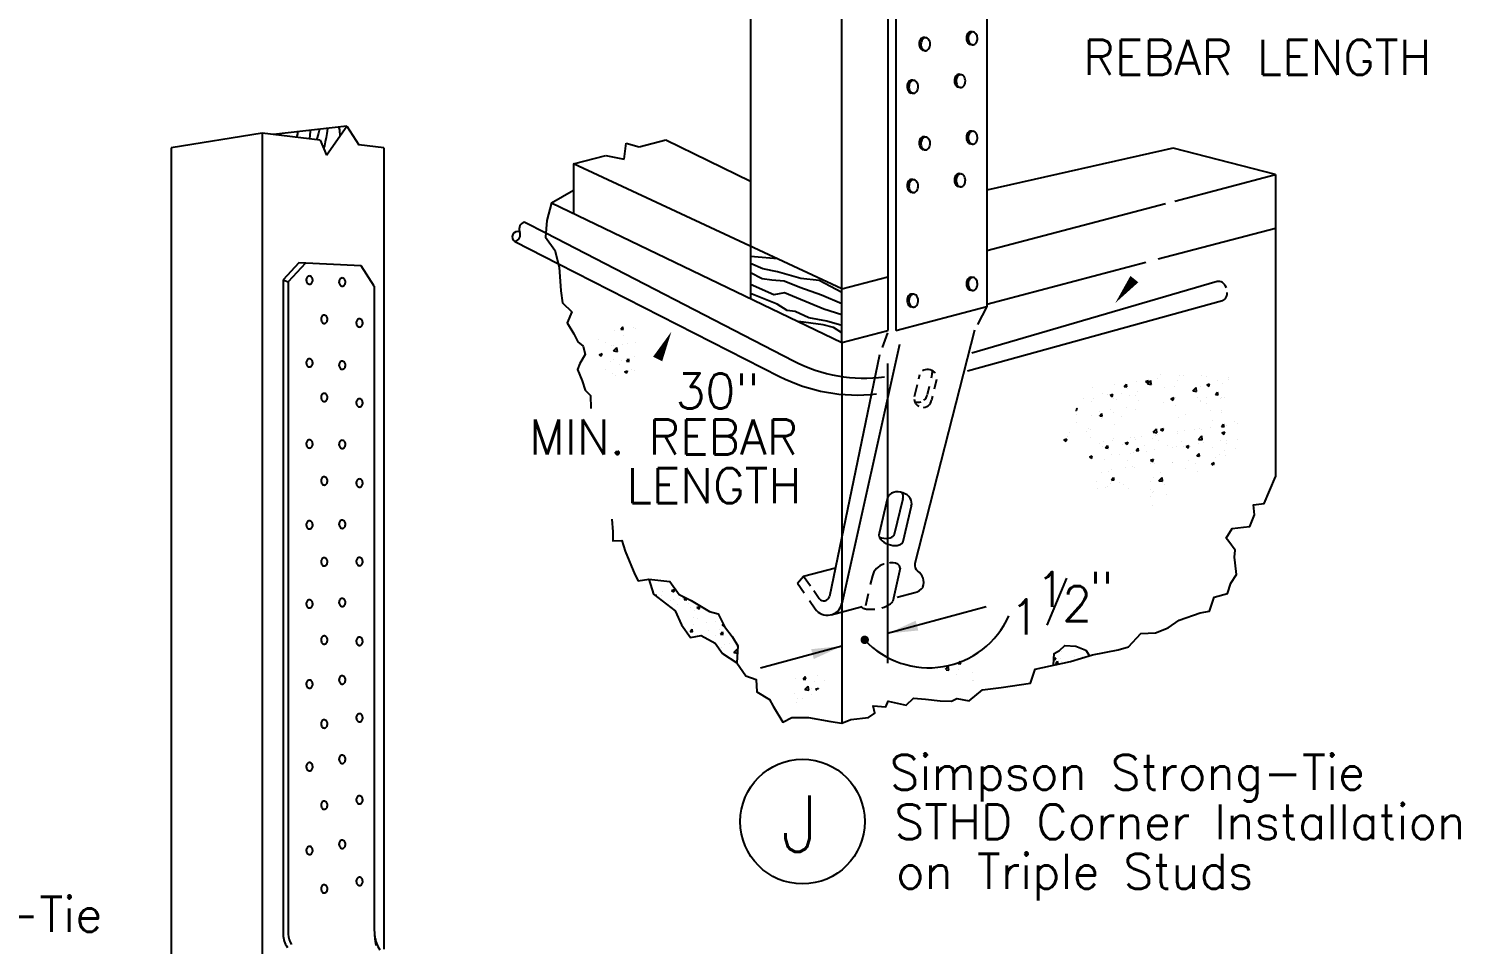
# Model space of a CAD drawing. Header units: inches. Extents: x 683 to 9753, y -6805 to 20230.
# Drawn here: x 7037.6 to 7242.7, y -5911.7 to -5780.5 of the extents above; entities that cross this region are included whole.
import ezdxf
from ezdxf.enums import TextEntityAlignment as Align

# ---------------------------------------------------------------- set-up
doc = ezdxf.new("R2010")
doc.units = ezdxf.units.IN
doc.header["$LTSCALE"] = 48
doc.header["$MEASUREMENT"] = 0
doc.linetypes.add('HIDDEN', pattern=[0.375, 0.25, -0.125])
for name, color, linetype in [('Dim', 1, 'Continuous'), ('DPIS-BL', 9, 'Continuous'), ('DPIS-TEXT', 7, 'Continuous')]:
    doc.layers.add(name, color=color, linetype=linetype)
doc.styles.add('SIMPLEX', font='simplex.shx', dxfattribs={"oblique": 15, "height": 4})
doc.styles.get("Standard").update_dxf_attribs({"font": 'simplex.shx', "oblique": 15})

# ---------------------------------------------------------------- blocks, each defined once
blk = doc.blocks.new('A$C1BDB07E1')
at = {"color": 6}
blk.add_circle((156.99, -286.81), 8.93, dxfattribs=at)
at = {"layer": 'Dim', "color": 6}
for p, q in [((169.2, -96.19), (169.2, -216.43)), ((149.54, -101.6), (149.54, -211.86)), ((162.65, -218.16), (162.65, -103.88)), ((79.53, -188.16), (66.5, -190.29)), ((79.53, -188.16), (79.53, -349.92)), ((87.83, -189.16), (79.53, -188.16)), ((91.69, -187.16), (81.15, -188.35)), ((88.75, -191.34), (91.69, -187.16)), ((91.69, -187.16), (93.38, -189.83)), ((66.5, -190.29), (66.5, -342.21)), ((87.83, -189.16), (88.75, -191.34)), ((96.99, -190.26), (93.38, -189.83)), ((96.99, -190.26), (96.99, -305.07)), ((131.44, -191.89), (131.71, -189.63)), ((131.71, -189.63), (133.59, -190.13)), ((133.59, -190.13), (137.39, -189.15)), ((137.39, -189.15), (149.54, -195.04)), ((210.11, -190.31), (183.43, -196.33)), ((210.11, -190.31), (209.47, -190.46)), ((224.78, -194.1), (210.11, -190.31)), ((124.17, -192.57), (128.79, -191.37)), ((162.65, -210.48), (124.17, -192.57)), ((124.17, -192.57), (124.17, -199.68)), ((128.79, -191.37), (131.44, -191.89)), ((210.37, -197.9), (224.78, -194.1)), ((224.78, -194.1), (224.78, -237.43)), ((121.01, -198.16), (124.17, -196.36)), ((121.01, -198.16), (162.65, -218.16)), ((183.43, -205), (209, -198.26)), ((207.98, -206.2), (224.78, -201.78)), ((183.43, -212.68), (206.22, -206.67)), ((162.65, -210.48), (169.2, -208.76)), ((162.65, -218.16), (169.2, -216.43))]:
    blk.add_line(p, q, dxfattribs=at)
at = {"layer": 'Dim', "color": 1}
for p, q in [((183.43, -107.42), (183.43, -213)), ((170.35, -108.92), (170.35, -216.45)), ((174.58, -176.36), (174.3, -176.31)), ((181.35, -175.53), (181.07, -175.48)), ((172.86, -182.47), (172.58, -182.43)), ((172.89, -180.63), (172.76, -180.6)), ((179.63, -181.64), (179.35, -181.6)), ((181.38, -187.91), (181.26, -187.88)), ((174.58, -190.58), (174.3, -190.54)), ((174.61, -188.74), (174.48, -188.71)), ((181.35, -189.75), (181.07, -189.71)), ((172.89, -194.85), (172.76, -194.82)), ((179.66, -194.02), (179.53, -193.99)), ((172.86, -196.7), (172.58, -196.65)), ((179.63, -195.87), (179.35, -195.82)), ((117.17, -200.92), (120.19, -202.48)), ((120.19, -202.48), (155.71, -220.82)), ((115.74, -203.72), (122.01, -206.91)), ((84.79, -206.75), (82.54, -209.19)), ((85.74, -206.79), (83.27, -209.48)), ((93.72, -207.19), (84.79, -206.75)), ((122.01, -206.91), (153.69, -223.02)), ((95.6, -210.09), (93.72, -207.19)), ((181.38, -208.86), (181.26, -208.84)), ((82.54, -209.19), (82.54, -296.47)), ((82.54, -209.19), (83.27, -209.48)), ((82.54, -209.48), (82.54, -302.95)), ((83.27, -209.48), (83.27, -302.95)), ((95.6, -210.09), (95.6, -302.04)), ((172.89, -211.27), (172.76, -211.24)), ((181.35, -210.71), (181.07, -210.67)), ((216.41, -209.44), (181.27, -219.71)), ((170.35, -216.45), (183.43, -213)), ((217.17, -212.19), (180.65, -222.26)), ((183.43, -213), (182.07, -215.61)), ((169.17, -216.77), (168.42, -218.91)), ((181.65, -216.42), (173.11, -249.85)), ((170.9, -218.48), (162.63, -255.59)), ((162.65, -218.16), (162.65, -272.71)), ((168.05, -219.96), (160.84, -254.56)), ((169.17, -221.16), (169.17, -264.11)), ((173.76, -222.8), (173.61, -223.43)), ((175.6, -222.52), (175.42, -223.27)), ((176.2, -223.46), (175.88, -224.84)), ((173.42, -224.24), (173.01, -225.94)), ((175.13, -224.48), (174.85, -225.65)), ((175.64, -225.84), (175.5, -226.4)), ((169.17, -240.45), (167.97, -245.56)), ((171.35, -240.58), (170.14, -245.69)), ((172.59, -241.6), (171.38, -246.71)), ((156.27, -252.67), (157.15, -251.64)), ((157.15, -251.64), (161.7, -250.46)), ((157.15, -251.64), (158.13, -253.05)), ((167, -251.58), (166.71, -252.85)), ((171.01, -250.52), (169.93, -255.25)), ((156.27, -252.67), (157.23, -254.06)), ((158.6, -253.72), (159.38, -254.86)), ((166.41, -254.19), (166.02, -255.88)), ((170.54, -254.68), (173.1, -254)), ((157.98, -255.14), (158.81, -256.33)), ((161.1, -257.18), (165.54, -256))]:
    blk.add_line(p, q, dxfattribs=at)
at = {"layer": 'Dim', "color": 2}
for p, q in [((181.38, -173.68), (181.26, -173.65)), ((174.61, -174.51), (174.48, -174.48)), ((179.66, -179.8), (179.53, -179.77)), ((172.86, -213.11), (172.58, -213.07)), ((130.01, -216.51), (130.01, -216.51)), ((130.93, -216.28), (131.22, -215.94)), ((130.93, -216.28), (131.29, -216.32)), ((131.17, -215.85), (131.17, -215.85)), ((131.2, -216.24), (131.2, -216.24)), ((131.29, -216.32), (131.22, -215.94)), ((131.34, -217.13), (131.34, -217.13)), ((132.73, -216.04), (132.73, -216.04)), ((133.08, -216.12), (133.08, -216.12)), ((127.79, -217.73), (127.79, -217.73)), ((128.68, -218.13), (128.68, -218.13)), ((129.6, -218.64), (129.6, -218.64)), ((129.92, -219.37), (130.39, -218.87)), ((129.92, -219.37), (130.46, -219.45)), ((129.93, -218.53), (129.93, -218.53)), ((130.46, -219.45), (130.39, -218.87)), ((131.13, -218.44), (131.13, -218.44)), ((131.93, -218.27), (131.93, -218.27)), ((133.01, -218.14), (133.01, -218.14)), ((127.85, -219.93), (128.28, -219.76)), ((127.85, -219.93), (128.15, -220.13)), ((128.15, -220.13), (128.28, -219.77)), ((129.52, -220.84), (129.52, -220.84)), ((129.86, -220.56), (129.86, -220.56)), ((130.74, -221.38), (130.74, -221.38)), ((131.09, -220.76), (131.09, -220.76)), ((131.77, -220.86), (132.07, -220.51)), ((131.77, -220.86), (132.14, -220.89)), ((131.83, -220.53), (131.83, -220.53)), ((132.14, -220.89), (132.07, -220.51)), ((132.93, -220.17), (132.93, -220.17)), ((128.78, -222.06), (128.78, -222.06)), ((129.78, -222.59), (129.78, -222.59)), ((130.23, -222.94), (130.23, -222.94)), ((131.48, -222.38), (131.91, -222.22)), ((131.48, -222.38), (131.78, -222.58)), ((131.78, -222.58), (131.91, -222.22)), ((132.02, -222.19), (132.02, -222.19)), ((132.54, -222.09), (132.54, -222.09)), ((132.86, -222.2), (132.86, -222.2)), ((207.88, -223.34), (207.88, -223.34)), ((208.36, -222.73), (208.36, -222.73)), ((211.04, -222.88), (211.04, -222.88)), ((211.61, -222.87), (211.61, -222.87)), ((214.24, -222.97), (214.24, -222.97)), ((214.86, -223), (214.86, -223)), ((218.02, -223.41), (218.02, -223.41)), ((218.11, -223.14), (218.11, -223.14)), ((198.52, -224.61), (198.52, -224.61)), ((200.05, -225.41), (200.05, -225.41)), ((200.68, -225.57), (200.68, -225.57)), ((201.07, -225.74), (201.49, -225.57)), ((201.37, -225.94), (201.49, -225.57)), ((201.68, -224.15), (201.68, -224.15)), ((202.67, -225.43), (202.67, -225.43)), ((203.11, -224.49), (203.41, -224.14)), ((203.11, -224.49), (203.48, -224.52)), ((203.48, -224.52), (203.41, -224.14)), ((203.6, -224.8), (203.6, -224.8)), ((204.8, -223.73), (204.8, -223.73)), ((204.98, -225.13), (204.98, -225.13)), ((206.18, -223.77), (206.61, -223.61)), ((206.18, -223.77), (206.48, -223.98)), ((206.44, -224.11), (206.91, -223.61)), ((206.44, -224.11), (206.98, -224.19)), ((206.48, -223.98), (206.61, -223.61)), ((206.98, -224.19), (206.91, -223.61)), ((207.15, -224.19), (207.15, -224.19)), ((208.82, -224.62), (208.82, -224.62)), ((210.35, -224.42), (210.35, -224.42)), ((210.7, -223.58), (210.7, -223.58)), ((212.93, -225.12), (213.41, -224.62)), ((212.93, -225.12), (213.47, -225.2)), ((213.47, -225.2), (213.41, -224.62)), ((214.09, -224.48), (214.09, -224.48)), ((214.93, -224.26), (215.35, -224.1)), ((214.93, -224.26), (215.23, -224.46)), ((215.23, -224.46), (215.35, -224.1)), ((216.21, -225.64), (216.5, -225.29)), ((216.49, -223.61), (216.49, -223.61)), ((216.57, -225.67), (216.5, -225.29)), ((217.16, -224.09), (217.16, -224.09)), ((196.26, -227.9), (196.38, -227.54)), ((196.36, -227.54), (196.38, -227.54)), ((197.31, -226.14), (197.31, -226.14)), ((198.45, -226.64), (198.45, -226.64)), ((198.71, -226.25), (198.71, -226.25)), ((201.07, -225.74), (201.37, -225.94)), ((201.15, -225.63), (201.15, -225.63)), ((201.61, -226.18), (201.61, -226.18)), ((201.96, -226.38), (201.96, -226.38)), ((203.38, -227.53), (203.38, -227.53)), ((203.93, -225.7), (203.93, -225.7)), ((204.73, -225.75), (204.73, -225.75)), ((205.21, -226.52), (205.21, -226.52)), ((208.74, -226.82), (208.74, -226.82)), ((209.81, -226.22), (210.24, -226.06)), ((209.81, -226.22), (210.12, -226.43)), ((210.12, -226.43), (210.24, -226.06)), ((210.42, -225.98), (210.42, -225.98)), ((210.44, -227.21), (210.44, -227.21)), ((213.67, -226.11), (213.67, -226.11)), ((213.99, -226.6), (213.99, -226.6)), ((214.02, -226.5), (214.02, -226.5)), ((214.89, -226.01), (214.89, -226.01)), ((214.95, -226.93), (214.95, -226.93)), ((216.21, -225.64), (216.57, -225.67)), ((216.42, -225.81), (216.42, -225.81)), ((216.92, -226.25), (216.92, -226.25)), ((217.09, -226.11), (217.09, -226.11)), ((217.54, -225.99), (217.54, -225.99)), ((196.19, -227.86), (196.26, -227.9)), ((196.22, -228.52), (196.22, -228.52)), ((196.25, -229.65), (196.25, -229.65)), ((198.37, -228.66), (198.37, -228.66)), ((199.47, -228.66), (199.47, -228.66)), ((199.55, -228.03), (199.55, -228.03)), ((199.59, -228.69), (199.89, -228.34)), ((199.59, -228.69), (199.96, -228.72)), ((199.8, -229.04), (199.8, -229.04)), ((199.96, -228.72), (199.89, -228.34)), ((201.07, -227.83), (201.07, -227.83)), ((201.53, -228.21), (201.53, -228.21)), ((202.71, -228.8), (202.71, -228.8)), ((204.66, -227.78), (204.66, -227.78)), ((210.82, -228.96), (210.82, -228.96)), ((211.9, -228.55), (211.9, -228.55)), ((215.45, -227.94), (215.45, -227.94)), ((215.71, -229.35), (215.71, -229.35)), ((217.02, -228.14), (217.02, -228.14)), ((217.12, -227.91), (217.12, -227.91)), ((218.96, -229.48), (218.96, -229.48)), ((195.03, -231.63), (195.03, -231.63)), ((195.22, -231.08), (195.22, -231.08)), ((197.71, -230.98), (197.71, -230.98)), ((197.95, -230.43), (197.95, -230.43)), ((198.3, -230.69), (198.3, -230.69)), ((201.78, -229.93), (201.78, -229.93)), ((205.54, -231.62), (205.54, -231.62)), ((207.25, -231.04), (207.72, -230.55)), ((207.25, -231.04), (207.79, -231.13)), ((207.58, -231.44), (207.58, -231.44)), ((207.79, -231.13), (207.72, -230.55)), ((207.85, -231.32), (207.85, -231.32)), ((208.33, -230.64), (208.76, -230.47)), ((208.33, -230.64), (208.64, -230.84)), ((208.64, -230.84), (208.76, -230.47)), ((210.68, -231.28), (210.68, -231.28)), ((210.74, -230.98), (210.74, -230.98)), ((211.69, -230.81), (211.69, -230.81)), ((213.21, -230.61), (213.21, -230.61)), ((213.74, -232.05), (214.21, -231.56)), ((213.87, -230.56), (213.87, -230.56)), ((214.28, -232.14), (214.21, -231.56)), ((214.23, -230.68), (214.23, -230.68)), ((215.52, -230.31), (215.52, -230.31)), ((216.94, -230.17), (216.94, -230.17)), ((217.05, -230.21), (217.35, -229.86)), ((217.05, -230.21), (217.42, -230.24)), ((217.08, -231.12), (217.51, -230.96)), ((217.08, -231.12), (217.38, -231.33)), ((217.42, -230.25), (217.35, -229.86)), ((217.38, -231.33), (217.51, -230.96)), ((217.78, -230.07), (217.78, -230.07)), ((219.36, -229.8), (219.36, -229.8)), ((194.47, -232.11), (194.9, -231.95)), ((194.47, -232.11), (194.78, -232.32)), ((194.78, -232.32), (194.9, -231.95)), ((198.28, -231.77), (198.28, -231.77)), ((199.56, -232.59), (199.56, -232.59)), ((200.03, -233.11), (200.03, -233.11)), ((200.18, -232.33), (200.18, -232.33)), ((200.44, -233.26), (200.73, -232.91)), ((200.44, -233.26), (200.8, -233.3)), ((200.8, -233.3), (200.73, -232.91)), ((201.38, -232.26), (201.38, -232.26)), ((201.53, -231.91), (201.53, -231.91)), ((202.81, -232.72), (202.81, -232.72)), ((203.22, -232.6), (203.65, -232.44)), ((203.22, -232.6), (203.52, -232.8)), ((203.52, -232.8), (203.65, -232.44)), ((203.58, -232.5), (203.58, -232.5)), ((204.02, -231.82), (204.02, -231.82)), ((204.51, -231.83), (204.51, -231.83)), ((204.78, -232.04), (204.78, -232.04)), ((204.8, -233.65), (205.1, -233.3)), ((204.8, -233.65), (205.17, -233.68)), ((205.17, -233.68), (205.1, -233.3)), ((206.06, -232.86), (206.06, -232.86)), ((206.25, -233.72), (206.25, -233.72)), ((207.13, -231.89), (207.13, -231.89)), ((207.51, -233.47), (207.51, -233.47)), ((208.03, -232.18), (208.03, -232.18)), ((209.31, -233), (209.31, -233)), ((210.09, -233.21), (210.09, -233.21)), ((210.67, -233.01), (210.67, -233.01)), ((211.28, -232.32), (211.28, -232.32)), ((211.61, -233.01), (211.61, -233.01)), ((211.97, -233.09), (212.39, -232.92)), ((211.97, -233.09), (212.27, -233.29)), ((212.27, -233.29), (212.39, -232.92)), ((212.56, -233.14), (212.56, -233.14)), ((213.74, -232.05), (214.28, -232.13)), ((213.79, -232.58), (213.79, -232.58)), ((214.52, -232.46), (214.52, -232.46)), ((215.81, -233.27), (215.81, -233.27)), ((216.87, -232.19), (216.87, -232.19)), ((217.52, -233.7), (217.52, -233.7)), ((217.76, -232.2), (217.76, -232.2)), ((217.77, -232.59), (217.77, -232.59)), ((219.06, -233.41), (219.06, -233.41)), ((219.29, -232), (219.29, -232)), ((198.11, -234.56), (198.53, -234.4)), ((198.11, -234.56), (198.41, -234.77)), ((198.41, -234.77), (198.53, -234.4)), ((198.57, -234.73), (198.57, -234.73)), ((200.32, -235), (200.32, -235)), ((201.31, -234.28), (201.31, -234.28)), ((202.42, -234.22), (202.42, -234.22)), ((203.57, -235.14), (203.57, -235.14)), ((203.94, -234.02), (203.94, -234.02)), ((204.43, -233.86), (204.43, -233.86)), ((206.82, -235.27), (206.82, -235.27)), ((206.85, -235.05), (207.28, -234.89)), ((206.85, -235.05), (207.16, -235.25)), ((206.88, -235.52), (206.88, -235.52)), ((207.16, -235.25), (207.28, -234.89)), ((207.43, -235.49), (207.43, -235.49)), ((210.01, -235.41), (210.01, -235.41)), ((210.07, -235.41), (210.07, -235.41)), ((212.32, -235.11), (212.32, -235.11)), ((213.31, -235.55), (213.31, -235.55)), ((213.53, -234.41), (213.83, -234.06)), ((213.53, -234.41), (213.9, -234.44)), ((213.72, -234.61), (213.72, -234.61)), ((213.9, -234.44), (213.83, -234.06)), ((213.98, -234.31), (213.98, -234.31)), ((215.43, -235.64), (215.43, -235.64)), ((215.6, -235.54), (216.02, -235.37)), ((215.6, -235.54), (215.87, -235.72)), ((215.92, -235.69), (216.02, -235.37)), ((216.16, -234.61), (216.16, -234.61)), ((216.79, -234.22), (216.79, -234.22)), ((217.68, -234.4), (217.68, -234.4)), ((199.78, -236.74), (199.78, -236.74)), ((200.82, -236.63), (200.82, -236.63)), ((201.24, -236.31), (201.24, -236.31)), ((201.28, -237.84), (201.58, -237.49)), ((201.28, -237.84), (201.65, -237.87)), ((201.65, -237.87), (201.58, -237.49)), ((203.33, -236.13), (203.33, -236.13)), ((204.36, -235.88), (204.36, -235.88)), ((204.65, -236.12), (204.65, -236.12)), ((207.36, -237.52), (207.36, -237.52)), ((208.05, -237.98), (208.53, -237.49)), ((208.34, -236.86), (208.34, -236.86)), ((208.41, -237.81), (208.41, -237.81)), ((208.59, -238.06), (208.53, -237.49)), ((211.88, -236.25), (211.88, -236.25)), ((213.65, -236.63), (213.65, -236.63)), ((199.13, -238.11), (199.13, -238.11)), ((199.22, -239.03), (199.22, -239.03)), ((200.42, -238.93), (200.42, -238.93)), ((200.74, -238.82), (200.74, -238.82)), ((201.16, -238.34), (201.16, -238.34)), ((201.24, -238.08), (201.24, -238.08)), ((202.38, -238.25), (202.38, -238.25)), ((203.04, -238.52), (203.04, -238.52)), ((203.67, -239.06), (203.67, -239.06)), ((206.89, -238.02), (206.89, -238.02)), ((206.91, -239.2), (206.91, -239.2)), ((207.11, -239.6), (207.11, -239.6)), ((207.29, -239.54), (207.29, -239.54)), ((208.05, -237.98), (208.59, -238.06)), ((208.88, -238.52), (208.88, -238.52)), ((209.12, -239.91), (209.12, -239.91)), ((206.81, -240.22), (206.81, -240.22)), ((207.21, -241.57), (207.21, -241.57)), ((135.42, -253.33), (135.42, -253.33)), ((135.85, -254.4), (135.96, -254.27)), ((136.01, -254.53), (135.96, -254.27)), ((136.87, -253.8), (136.87, -253.8)), ((138.23, -253.7), (138.65, -253.54)), ((138.23, -253.7), (138.53, -253.91)), ((138.53, -253.91), (138.65, -253.54)), ((136.72, -254.39), (136.72, -254.39)), ((138, -255.2), (138, -255.2)), ((138.48, -254.93), (138.48, -254.93)), ((139.11, -255.7), (139.11, -255.7)), ((139.43, -254.81), (139.43, -254.81)), ((139.84, -254.64), (139.89, -254.58)), ((139.84, -254.64), (140.09, -254.68)), ((140.03, -255), (140.24, -254.75)), ((140.03, -255), (140.39, -255.03)), ((140.39, -255.03), (140.35, -254.81)), ((140.63, -255.5), (140.63, -255.5)), ((140.88, -256.14), (140.88, -256.14)), ((141.25, -255.34), (141.25, -255.34)), ((141.86, -256.15), (142.29, -255.99)), ((141.86, -256.15), (142.16, -256.36)), ((142.16, -256.36), (142.29, -255.99)), ((183.34, -256.02), (169.17, -259.88)), ((141.34, -257.59), (141.34, -257.59)), ((141.48, -256.57), (141.48, -256.57)), ((142.01, -257.75), (142.01, -257.75)), ((143.21, -258.27), (143.21, -258.27)), ((144.56, -258.14), (144.56, -258.14)), ((145.25, -257.89), (145.25, -257.89)), ((140.87, -259.58), (141.17, -259.23)), ((140.87, -259.58), (141.24, -259.61)), ((141.24, -259.61), (141.17, -259.23)), ((141.4, -258.59), (141.4, -258.59)), ((143.58, -259.49), (143.58, -259.49)), ((144.49, -260.16), (144.49, -260.16)), ((145.1, -259.29), (145.1, -259.29)), ((145.24, -259.96), (145.53, -259.61)), ((145.24, -259.96), (145.6, -259.99)), ((145.49, -258.6), (145.66, -258.54)), ((145.49, -258.6), (145.8, -258.81)), ((145.6, -259.99), (145.53, -259.61)), ((145.8, -258.81), (145.8, -258.81)), ((144.07, -261), (144.07, -261)), ((145.35, -261.82), (145.35, -261.82)), ((145.81, -261.38), (145.81, -261.38)), ((146.51, -261.29), (146.51, -261.29)), ((147.14, -262.58), (147.61, -262.09)), ((147.32, -261.14), (147.32, -261.14)), ((147.54, -261.76), (147.54, -261.76)), ((147.66, -262.53), (147.61, -262.09)), ((162.65, -261.66), (150.96, -264.85)), ((194.09, -262.42), (194.09, -262.42)), ((147.14, -262.58), (147.66, -262.66)), ((147.46, -263.79), (147.46, -263.79)), ((177.48, -264.96), (177.89, -264.53)), ((177.96, -265.11), (177.89, -264.53)), ((179.31, -264.16), (179.6, -263.82)), ((179.31, -264.16), (179.67, -264.2)), ((179.67, -264.2), (179.6, -263.82)), ((193.03, -263.61), (193.16, -263.69)), ((193.04, -263.42), (193.28, -263.33)), ((193.11, -263.91), (193.11, -263.91)), ((193.16, -263.69), (193.28, -263.33)), ((193.25, -264.16), (193.55, -263.81)), ((193.25, -264.16), (193.62, -264.19)), ((193.62, -264.19), (193.55, -263.81)), ((194.04, -263.49), (194.04, -263.49)), ((194.08, -263.88), (194.08, -263.88)), ((196.05, -263.2), (196.05, -263.2)), ((196.95, -263.41), (196.95, -263.41)), ((197.11, -263.1), (197.11, -263.1)), ((155.99, -266.36), (155.99, -266.36)), ((157.1, -266.39), (157.39, -266.04)), ((157.1, -266.39), (157.46, -266.42)), ((157.46, -266.42), (157.39, -266.04)), ((159.11, -265.93), (159.11, -265.93)), ((160.18, -266.59), (160.18, -266.59)), ((177.6, -265.06), (177.96, -265.11)), ((179.08, -265.75), (179.08, -265.75)), ((179.4, -264.97), (179.4, -264.97)), ((181.31, -266.58), (181.31, -266.58)), ((181.39, -265.45), (181.39, -265.45)), ((181.53, -266.58), (181.53, -266.58)), ((155.91, -268.39), (155.91, -268.39)), ((157.34, -267.88), (157.81, -267.39)), ((157.34, -267.88), (157.88, -267.96)), ((157.88, -267.96), (157.81, -267.39)), ((158.21, -268.56), (158.21, -268.56)), ((158.28, -267.81), (158.28, -267.81)), ((158.66, -266.79), (158.66, -266.79)), ((158.86, -267.85), (159.29, -267.68)), ((158.86, -267.85), (159.04, -267.97)), ((159.04, -267.96), (159.04, -267.96)), ((159.24, -267.82), (159.29, -267.68)), ((156.19, -269.76), (156.19, -269.76)), ((156.24, -269.24), (156.24, -269.24)), ((157.06, -269.19), (157.06, -269.19))]:
    blk.add_line(p, q, dxfattribs=at)
at = {"layer": 'Dim', "color": 1, "flags": 128}
for points in [[(181.26, -173.65), (181.13, -173.64), (181.01, -173.66), (180.89, -173.71), (180.78, -173.8), (180.68, -173.91), (180.6, -174.04), (180.54, -174.19), (180.5, -174.35), (180.49, -174.52), (180.49, -174.7), (180.52, -174.87), (180.57, -175.02), (180.64, -175.16), (180.73, -175.29), (180.84, -175.38), (180.95, -175.45), (181.07, -175.48)], [(174.48, -174.48), (174.36, -174.47), (174.24, -174.49), (174.12, -174.55), (174.01, -174.63), (173.91, -174.74), (173.83, -174.87), (173.77, -175.02), (173.73, -175.18), (173.71, -175.36), (173.72, -175.53), (173.75, -175.7), (173.8, -175.85), (173.87, -176), (173.96, -176.12), (174.06, -176.21), (174.18, -176.28), (174.3, -176.31)], [(179.53, -179.77), (179.41, -179.75), (179.28, -179.78), (179.17, -179.83), (179.06, -179.91), (178.96, -180.02), (178.88, -180.15), (178.82, -180.3), (178.78, -180.47), (178.76, -180.64), (178.77, -180.81), (178.8, -180.98), (178.85, -181.14), (178.92, -181.28), (179.01, -181.4), (179.11, -181.49), (179.23, -181.56), (179.35, -181.6)], [(172.76, -180.6), (172.64, -180.59), (172.51, -180.61), (172.39, -180.66), (172.28, -180.74), (172.19, -180.85), (172.11, -180.98), (172.05, -181.13), (172.01, -181.3), (171.99, -181.47), (172, -181.64), (172.03, -181.81), (172.08, -181.97), (172.15, -182.11), (172.24, -182.23), (172.34, -182.33), (172.46, -182.39), (172.58, -182.43)], [(181.26, -187.88), (181.13, -187.87), (181.01, -187.89), (180.89, -187.94), (180.78, -188.02), (180.68, -188.13), (180.6, -188.26), (180.54, -188.41), (180.5, -188.58), (180.49, -188.75), (180.49, -188.92), (180.52, -189.09), (180.57, -189.25), (180.64, -189.39), (180.73, -189.51), (180.84, -189.6), (180.95, -189.67), (181.07, -189.71)], [(174.48, -188.71), (174.36, -188.7), (174.24, -188.72), (174.12, -188.77), (174.01, -188.85), (173.91, -188.96), (173.83, -189.09), (173.77, -189.24), (173.73, -189.41), (173.71, -189.58), (173.72, -189.75), (173.75, -189.92), (173.8, -190.08), (173.87, -190.22), (173.96, -190.34), (174.06, -190.44), (174.18, -190.5), (174.3, -190.54)], [(172.76, -194.82), (172.64, -194.81), (172.51, -194.83), (172.39, -194.88), (172.28, -194.97), (172.19, -195.07), (172.11, -195.21), (172.05, -195.36), (172.01, -195.52), (171.99, -195.69), (172, -195.87), (172.03, -196.03), (172.08, -196.19), (172.15, -196.33), (172.24, -196.45), (172.34, -196.55), (172.46, -196.62), (172.58, -196.65)], [(179.53, -193.99), (179.41, -193.98), (179.28, -194), (179.17, -194.05), (179.06, -194.13), (178.96, -194.24), (178.88, -194.38), (178.82, -194.53), (178.78, -194.69), (178.76, -194.86), (178.77, -195.03), (178.8, -195.2), (178.85, -195.36), (178.92, -195.5), (179.01, -195.62), (179.11, -195.72), (179.23, -195.79), (179.35, -195.82)], [(181.26, -208.84), (181.13, -208.82), (181.01, -208.84), (180.89, -208.9), (180.78, -208.98), (180.68, -209.09), (180.6, -209.22), (180.54, -209.37), (180.5, -209.54), (180.49, -209.71), (180.49, -209.88), (180.52, -210.05), (180.57, -210.21), (180.64, -210.35), (180.73, -210.47), (180.84, -210.56), (180.95, -210.63), (181.07, -210.67)], [(172.76, -211.24), (172.64, -211.23), (172.51, -211.25), (172.39, -211.3), (172.28, -211.38), (172.19, -211.49), (172.11, -211.62), (172.05, -211.77), (172.01, -211.94), (171.99, -212.11), (172, -212.28), (172.03, -212.45), (172.08, -212.61), (172.15, -212.75), (172.24, -212.87), (172.34, -212.97), (172.46, -213.03), (172.58, -213.07)], [(217.75, -210.35), (217.64, -210.12), (217.51, -209.92), (217.35, -209.74), (217.18, -209.59), (216.99, -209.49), (216.79, -209.43), (216.6, -209.41), (216.41, -209.44)], [(217.17, -212.19), (217.34, -212.12), (217.49, -212.01), (217.63, -211.87), (217.73, -211.69), (217.81, -211.49), (217.86, -211.26), (217.88, -211.03)], [(176.05, -222.57), (175.91, -222.41), (175.72, -222.28), (175.52, -222.17), (175.29, -222.1), (175.05, -222.05), (174.81, -222.05), (174.58, -222.08), (174.37, -222.14), (174.17, -222.23)], [(175.58, -222.59), (175.61, -222.47), (175.61, -222.34), (175.59, -222.21)], [(173, -226.3), (173.03, -226.51), (173.1, -226.71), (173.2, -226.9), (173.32, -227.07), (173.48, -227.21), (173.65, -227.33)], [(173.06, -226.61), (173.29, -226.7), (173.53, -226.73), (173.78, -226.72), (174.02, -226.66)], [(174.32, -227.48), (174.56, -227.44), (174.79, -227.35), (175, -227.23), (175.18, -227.06), (175.33, -226.86), (175.44, -226.64), (175.5, -226.4)], [(174.4, -226.43), (174.56, -226.27), (174.7, -226.09), (174.79, -225.88), (174.85, -225.65)], [(172.59, -241.6), (172.64, -241.33), (172.63, -241.05), (172.55, -240.77), (172.41, -240.5), (172.22, -240.25), (171.97, -240.02), (171.68, -239.84), (171.37, -239.7), (171.03, -239.61), (170.69, -239.57), (170.36, -239.58), (170.04, -239.65), (169.76, -239.77), (169.51, -239.94), (169.32, -240.15), (169.19, -240.39), (169.12, -240.66)], [(171.35, -240.58), (171.4, -240.36), (171.4, -240.13), (171.36, -239.9), (171.28, -239.67)], [(167.97, -245.56), (167.93, -245.76), (167.97, -245.96), (168.06, -246.18), (168.21, -246.39), (168.42, -246.6), (168.67, -246.78), (168.96, -246.95), (169.28, -247.08), (169.61, -247.18), (169.94, -247.24), (170.26, -247.26), (170.56, -247.24), (170.83, -247.18), (171.05, -247.09), (171.23, -246.95), (171.35, -246.79), (171.41, -246.61)], [(167.99, -246.04), (168.33, -246.15), (168.66, -246.21), (168.99, -246.24), (169.3, -246.22), (169.57, -246.17), (169.8, -246.07), (169.99, -245.94), (170.11, -245.77), (170.17, -245.58)], [(165.43, -256.03), (165.46, -256.07), (165.5, -256.11), (165.54, -256.15), (165.59, -256.19), (165.65, -256.22), (165.72, -256.25), (165.79, -256.28), (165.87, -256.3), (165.95, -256.33), (166.04, -256.35), (166.14, -256.36), (166.24, -256.38), (166.35, -256.39), (166.46, -256.39), (166.58, -256.4), (166.7, -256.4), (166.82, -256.4), (166.95, -256.39), (167.08, -256.39), (167.22, -256.38), (167.35, -256.36)], [(168.35, -256.19), (168.7, -256.08), (169.03, -255.94), (169.32, -255.78), (169.58, -255.61), (169.78, -255.43), (169.93, -255.25)]]:
    blk.add_lwpolyline(points, dxfattribs=at)
for points in [[(181.4, -173.68), (181.28, -173.7), (181.16, -173.75), (181.04, -173.83), (180.94, -173.94), (180.86, -174.07), (180.8, -174.22), (180.76, -174.39), (180.74, -174.56), (180.75, -174.74), (180.78, -174.91), (180.83, -175.07), (180.9, -175.21), (180.99, -175.33), (181.1, -175.43), (181.22, -175.49), (181.34, -175.53), (181.47, -175.53), (181.59, -175.49), (181.71, -175.43), (181.81, -175.33), (181.9, -175.21), (181.98, -175.07), (182.03, -174.91), (182.06, -174.74), (182.06, -174.56), (182.05, -174.39), (182.01, -174.22), (181.94, -174.07), (181.86, -173.94), (181.76, -173.83), (181.65, -173.75), (181.53, -173.7)], [(174.63, -174.51), (174.5, -174.53), (174.38, -174.58), (174.27, -174.66), (174.17, -174.77), (174.09, -174.9), (174.03, -175.05), (173.99, -175.22), (173.97, -175.39), (173.97, -175.57), (174, -175.74), (174.06, -175.9), (174.13, -176.04), (174.22, -176.16), (174.33, -176.26), (174.44, -176.32), (174.57, -176.36), (174.69, -176.36), (174.82, -176.32), (174.93, -176.26), (175.04, -176.16), (175.13, -176.04), (175.2, -175.9), (175.26, -175.74), (175.29, -175.57), (175.29, -175.39), (175.27, -175.22), (175.23, -175.05), (175.17, -174.9), (175.09, -174.77), (174.99, -174.66), (174.88, -174.58), (174.76, -174.53)], [(179.68, -179.8), (179.55, -179.81), (179.43, -179.86), (179.32, -179.94), (179.22, -180.05), (179.14, -180.18), (179.08, -180.34), (179.03, -180.5), (179.02, -180.68), (179.02, -180.85), (179.05, -181.02), (179.1, -181.18), (179.18, -181.33), (179.27, -181.45), (179.37, -181.54), (179.49, -181.61), (179.62, -181.64), (179.74, -181.64), (179.87, -181.61), (179.98, -181.54), (180.09, -181.45), (180.18, -181.33), (180.25, -181.18), (180.31, -181.02), (180.33, -180.85), (180.34, -180.68), (180.32, -180.5), (180.28, -180.34), (180.22, -180.18), (180.14, -180.05), (180.04, -179.94), (179.93, -179.86), (179.8, -179.81)], [(172.91, -180.63), (172.78, -180.64), (172.66, -180.69), (172.55, -180.77), (172.45, -180.88), (172.37, -181.02), (172.3, -181.17), (172.26, -181.33), (172.24, -181.51), (172.25, -181.68), (172.28, -181.85), (172.33, -182.01), (172.4, -182.16), (172.5, -182.28), (172.6, -182.37), (172.72, -182.44), (172.84, -182.47), (172.97, -182.47), (173.09, -182.44), (173.21, -182.37), (173.32, -182.28), (173.41, -182.16), (173.48, -182.01), (173.53, -181.85), (173.56, -181.68), (173.57, -181.51), (173.55, -181.33), (173.51, -181.17), (173.45, -181.02), (173.36, -180.88), (173.26, -180.77), (173.15, -180.69), (173.03, -180.64)], [(181.4, -187.91), (181.28, -187.92), (181.16, -187.97), (181.04, -188.05), (180.94, -188.16), (180.86, -188.29), (180.8, -188.45), (180.76, -188.61), (180.74, -188.79), (180.75, -188.96), (180.78, -189.13), (180.83, -189.29), (180.9, -189.44), (180.99, -189.56), (181.1, -189.65), (181.22, -189.72), (181.34, -189.75), (181.47, -189.75), (181.59, -189.72), (181.71, -189.65), (181.81, -189.56), (181.9, -189.44), (181.98, -189.29), (182.03, -189.13), (182.06, -188.96), (182.06, -188.79), (182.05, -188.61), (182.01, -188.45), (181.94, -188.29), (181.86, -188.16), (181.76, -188.05), (181.65, -187.97), (181.53, -187.92)], [(174.63, -188.74), (174.5, -188.75), (174.38, -188.8), (174.27, -188.88), (174.17, -188.99), (174.09, -189.13), (174.03, -189.28), (173.99, -189.44), (173.97, -189.62), (173.97, -189.79), (174, -189.96), (174.06, -190.12), (174.13, -190.27), (174.22, -190.39), (174.33, -190.48), (174.44, -190.55), (174.57, -190.58), (174.69, -190.58), (174.82, -190.55), (174.93, -190.48), (175.04, -190.39), (175.13, -190.27), (175.2, -190.12), (175.26, -189.96), (175.29, -189.79), (175.29, -189.62), (175.27, -189.44), (175.23, -189.28), (175.17, -189.13), (175.09, -188.99), (174.99, -188.88), (174.88, -188.8), (174.76, -188.75)], [(179.68, -194.02), (179.55, -194.04), (179.43, -194.09), (179.32, -194.17), (179.22, -194.27), (179.14, -194.41), (179.08, -194.56), (179.03, -194.73), (179.02, -194.9), (179.02, -195.08), (179.05, -195.25), (179.1, -195.41), (179.18, -195.55), (179.27, -195.67), (179.37, -195.77), (179.49, -195.83), (179.62, -195.86), (179.74, -195.86), (179.87, -195.83), (179.98, -195.77), (180.09, -195.67), (180.18, -195.55), (180.25, -195.41), (180.31, -195.25), (180.33, -195.08), (180.34, -194.9), (180.32, -194.73), (180.28, -194.56), (180.22, -194.41), (180.14, -194.27), (180.04, -194.17), (179.93, -194.09), (179.8, -194.04)], [(172.91, -194.85), (172.78, -194.87), (172.66, -194.92), (172.55, -195), (172.45, -195.11), (172.37, -195.24), (172.3, -195.39), (172.26, -195.56), (172.24, -195.73), (172.25, -195.91), (172.28, -196.08), (172.33, -196.24), (172.4, -196.38), (172.5, -196.5), (172.6, -196.6), (172.72, -196.66), (172.84, -196.7), (172.97, -196.7), (173.09, -196.66), (173.21, -196.6), (173.32, -196.5), (173.41, -196.38), (173.48, -196.24), (173.53, -196.08), (173.56, -195.91), (173.57, -195.73), (173.55, -195.56), (173.51, -195.39), (173.45, -195.24), (173.36, -195.11), (173.26, -195), (173.15, -194.92), (173.03, -194.87)], [(181.4, -208.86), (181.28, -208.88), (181.16, -208.93), (181.04, -209.01), (180.94, -209.12), (180.86, -209.25), (180.8, -209.4), (180.76, -209.57), (180.74, -209.74), (180.75, -209.92), (180.78, -210.09), (180.83, -210.25), (180.9, -210.39), (180.99, -210.52), (181.1, -210.61), (181.22, -210.68), (181.34, -210.71), (181.47, -210.71), (181.59, -210.68), (181.71, -210.61), (181.81, -210.52), (181.9, -210.39), (181.98, -210.25), (182.03, -210.09), (182.06, -209.92), (182.06, -209.74), (182.05, -209.57), (182.01, -209.4), (181.94, -209.25), (181.86, -209.12), (181.76, -209.01), (181.65, -208.93), (181.53, -208.88)], [(172.91, -211.27), (172.78, -211.28), (172.66, -211.33), (172.55, -211.41), (172.45, -211.52), (172.37, -211.65), (172.3, -211.81), (172.26, -211.97), (172.24, -212.15), (172.25, -212.32), (172.28, -212.49), (172.33, -212.65), (172.4, -212.8), (172.5, -212.92), (172.6, -213.01), (172.72, -213.08), (172.84, -213.11), (172.97, -213.11), (173.09, -213.08), (173.21, -213.01), (173.32, -212.92), (173.41, -212.8), (173.48, -212.65), (173.53, -212.49), (173.56, -212.32), (173.57, -212.15), (173.55, -211.97), (173.51, -211.81), (173.45, -211.65), (173.36, -211.52), (173.26, -211.41), (173.15, -211.33), (173.03, -211.28)]]:
    blk.add_lwpolyline(points, close=True, dxfattribs=at)
at = {"layer": 'Dim', "color": 2}
for points in [[(201.83, -212.51, 0, 1.46, 0), (204.56, -209.09, 0, 0, 0.357655), (204.18, -182.52, 0, 0, 4.480595)], [(138.2, -216.61, 0, 1.46, 0), (136.23, -220.53, 0, 0, 0.507674), (138.51, -224.98, 0, 0, 2.252562)]]:
    blk.add_lwpolyline(points, format="xyseb", dxfattribs=at)
for points in [[(84.59, -187.96), (84.58, -188.29), (84.49, -188.61), (84.48, -188.75)], [(86.41, -187.76), (86.43, -187.94), (86.36, -188.45), (86.31, -188.97)], [(87.75, -187.6), (87.75, -187.62), (87.6, -188.16), (87.41, -188.85), (87.33, -189.1)], [(88.93, -187.47), (88.92, -187.5), (88.83, -188.23), (88.7, -188.82), (88.58, -189.41), (88.46, -189.99), (88.33, -190.35)], [(90.48, -187.29), (90.61, -187.72), (90.67, -188.61)], [(153.42, -206.19), (151.23, -205.97), (149.54, -205.85)], [(162.65, -210.99), (159.39, -209.3), (156.75, -209), (153.39, -208.06), (151.3, -207.63), (149.54, -206.85)], [(162.65, -212.62), (159.72, -211.4), (156.61, -210.28), (154.37, -209.38), (152.57, -209.23), (151.23, -209.07), (149.54, -208.17)], [(162.65, -214.21), (160.07, -213.4), (156.13, -211.75), (154.39, -211.07), (152.86, -211.36), (149.54, -209.86)], [(162.65, -215.75), (160.46, -215.1), (157.88, -214.66), (155.95, -213.73), (154.77, -213.61), (153.35, -212.67), (149.54, -211.14)], [(162.65, -216.81), (161.42, -216), (159.96, -215.66), (156.43, -215.17)], [(192.99, -264.4), (193.08, -262.73), (193.84, -262.29), (194.59, -261.57), (196.15, -261.66), (197.61, -262.25), (198.13, -263.06)]]:
    blk.add_lwpolyline(points, dxfattribs=at)
at = {"layer": 'Dim', "color": 6}
for points in [[(121.01, -198.16), (120.32, -200.69), (120.14, -203.07), (121.47, -204.92), (122.13, -207.36), (122.34, -210.77), (122.61, -212.47), (123.91, -213.78), (123.27, -215.35), (124.19, -216.91), (124.8, -218.07), (125.57, -218.69), (125.84, -219.88), (125.08, -221.17), (124.73, -222.05), (125.4, -223.64), (125.86, -225.02), (126.6, -225.77), (126.64, -227.56), (126.65, -227.61)], [(129.64, -243.48), (129.78, -245.28), (129.8, -246.57), (131.08, -246.53), (131.56, -248.07), (132.96, -251.41), (133.42, -252.32), (134.95, -252.07), (137.97, -252.4), (139.3, -254.28), (141.03, -255.15), (143.64, -256.71), (144.88, -257.06), (145.83, -258.87), (146.91, -260.28), (147.7, -261.65), (147.59, -264.07), (148.85, -265.94), (150.37, -266.44), (150.45, -268.2), (152.28, -269.32), (152.77, -270.29), (154.15, -272.57), (155.46, -271.91), (157.83, -271.91), (161.04, -272.46), (162.65, -272.71), (163.91, -272.2), (166.47, -271.88), (167.38, -271.29), (167.11, -270.25), (168.95, -270.37), (169.26, -269.56), (171.85, -270.15), (172.88, -269.14), (174.63, -269.29), (176.72, -269.51), (178.34, -269.54), (179.09, -269.19), (180.89, -269.5), (182.81, -267.93), (185.46, -267.61), (189.65, -267), (190.32, -264.96), (195.41, -263.88), (198.54, -262.94), (202.22, -262.18), (203.72, -261.76), (205.49, -259.88), (207.61, -259.75), (209.39, -259.06), (210.99, -257.96), (214, -256.88), (215.31, -256.66), (216.01, -254.65), (217.89, -254.15), (218.4, -252.64), (219.19, -251.42), (219.02, -249.73), (218.9, -248.91), (219.01, -247.91), (218.08, -246.69), (217.74, -246.19), (218.57, -244.81), (220.19, -244.65), (221.1, -244.52), (221.8, -242.86), (221.62, -241.42), (223.18, -241.22), (224.78, -237.43)], [(134.95, -252.07), (135.62, -254.23), (138.74, -256.63), (139.63, -258.64), (140.92, -260.45), (142.48, -260.16), (144.47, -261.26), (145.54, -262.73), (147.59, -264.07)]]:
    blk.add_lwpolyline(points, dxfattribs=at)
at = {"layer": 'Dim', "color": 1}
for points in [[(86.3, -208.64, 0.121045), (86.13, -208.69, 0.105152), (85.98, -208.83, 0.088446), (85.88, -209.02, 0.079422), (85.86, -209.25, 0.079422), (85.9, -209.48, 0.088446), (86.01, -209.66, 0.105152), (86.17, -209.78, 0.121045), (86.35, -209.82, 0.121045), (86.52, -209.77, 0.105152), (86.67, -209.63, 0.088446), (86.76, -209.44, 0.079422), (86.79, -209.21, 0.079422), (86.74, -208.98, 0.088446), (86.63, -208.8, 0.105152), (86.47, -208.68, 0.121045)], [(90.99, -208.93, 0.121045), (90.82, -208.98, 0.105152), (90.67, -209.11, 0.088446), (90.58, -209.3, 0.079422), (90.55, -209.53, 0.079422), (90.6, -209.76, 0.088446), (90.71, -209.94, 0.105152), (90.87, -210.07, 0.121045), (91.04, -210.1, 0.121045), (91.21, -210.05, 0.105152), (91.36, -209.92, 0.088446), (91.45, -209.73, 0.079422), (91.48, -209.5, 0.079422), (91.44, -209.27, 0.088446), (91.33, -209.09, 0.105152), (91.17, -208.96, 0.121045)], [(88.41, -214.26, 0.121045), (88.24, -214.31, 0.105152), (88.09, -214.44, 0.088446), (88, -214.63, 0.079422), (87.97, -214.87, 0.079422), (88.02, -215.09, 0.088446), (88.12, -215.27, 0.105152), (88.28, -215.4, 0.121045), (88.46, -215.43, 0.121045), (88.63, -215.38, 0.105152), (88.78, -215.25, 0.088446), (88.87, -215.06, 0.079422), (88.9, -214.83, 0.079422), (88.85, -214.6, 0.088446), (88.75, -214.42, 0.105152), (88.58, -214.29, 0.121045)], [(93.46, -214.78, 0.121045), (93.29, -214.83, 0.105152), (93.14, -214.97, 0.088446), (93.05, -215.16, 0.079422), (93.02, -215.39, 0.079422), (93.07, -215.62, 0.088446), (93.18, -215.8, 0.105152), (93.34, -215.92, 0.121045), (93.51, -215.96, 0.121045), (93.68, -215.91, 0.105152), (93.83, -215.77, 0.088446), (93.92, -215.58, 0.079422), (93.95, -215.35, 0.079422), (93.91, -215.12, 0.088446), (93.8, -214.94, 0.105152), (93.64, -214.82, 0.121045)], [(86.3, -220.5, 0.121045), (86.13, -220.55, 0.105152), (85.98, -220.69, 0.088446), (85.88, -220.88, 0.079422), (85.86, -221.11, 0.079422), (85.9, -221.34, 0.088446), (86.01, -221.52, 0.105152), (86.17, -221.64, 0.121045), (86.35, -221.68, 0.121045), (86.52, -221.63, 0.105152), (86.67, -221.49, 0.088446), (86.76, -221.3, 0.079422), (86.79, -221.07, 0.079422), (86.74, -220.84, 0.088446), (86.63, -220.66, 0.105152), (86.47, -220.54, 0.121045)], [(90.99, -220.84, 0.121045), (90.82, -220.89, 0.105152), (90.67, -221.02, 0.088446), (90.58, -221.21, 0.079422), (90.55, -221.44, 0.079422), (90.6, -221.67, 0.088446), (90.71, -221.85, 0.105152), (90.87, -221.98, 0.121045), (91.04, -222.01, 0.121045), (91.21, -221.96, 0.105152), (91.36, -221.83, 0.088446), (91.45, -221.64, 0.079422), (91.48, -221.4, 0.079422), (91.44, -221.18, 0.088446), (91.33, -221, 0.105152), (91.17, -220.87, 0.121045)], [(88.41, -225.46, 0.121045), (88.24, -225.51, 0.105152), (88.09, -225.64, 0.088446), (88, -225.83, 0.079422), (87.97, -226.07, 0.079422), (88.02, -226.29, 0.088446), (88.12, -226.47, 0.105152), (88.28, -226.6, 0.121045), (88.46, -226.63, 0.121045), (88.63, -226.58, 0.105152), (88.78, -226.45, 0.088446), (88.87, -226.26, 0.079422), (88.9, -226.03, 0.079422), (88.85, -225.8, 0.088446), (88.75, -225.62, 0.105152), (88.58, -225.49, 0.121045)], [(93.46, -226.23, 0.121045), (93.29, -226.28, 0.105152), (93.14, -226.41, 0.088446), (93.05, -226.6, 0.079422), (93.02, -226.84, 0.079422), (93.07, -227.06, 0.088446), (93.18, -227.24, 0.105152), (93.34, -227.37, 0.121045), (93.51, -227.4, 0.121045), (93.68, -227.35, 0.105152), (93.83, -227.22, 0.088446), (93.92, -227.03, 0.079422), (93.95, -226.8, 0.079422), (93.91, -226.57, 0.088446), (93.8, -226.39, 0.105152), (93.64, -226.26, 0.121045)], [(86.3, -232.12, 0.121045), (86.13, -232.17, 0.105152), (85.98, -232.31, 0.088446), (85.88, -232.49, 0.079422), (85.86, -232.73, 0.079422), (85.9, -232.95, 0.088446), (86.01, -233.14, 0.105152), (86.17, -233.26, 0.121045), (86.35, -233.29, 0.121045), (86.52, -233.24, 0.105152), (86.67, -233.11, 0.088446), (86.76, -232.92, 0.079422), (86.79, -232.69, 0.079422), (86.74, -232.46, 0.088446), (86.63, -232.28, 0.105152), (86.47, -232.15, 0.121045)], [(90.99, -232.18, 0.121045), (90.82, -232.23, 0.105152), (90.67, -232.37, 0.088446), (90.58, -232.56, 0.079422), (90.55, -232.79, 0.079422), (90.6, -233.02, 0.088446), (90.71, -233.2, 0.105152), (90.87, -233.32, 0.121045), (91.04, -233.36, 0.121045), (91.21, -233.31, 0.105152), (91.36, -233.17, 0.088446), (91.45, -232.98, 0.079422), (91.48, -232.75, 0.079422), (91.44, -232.52, 0.088446), (91.33, -232.34, 0.105152), (91.17, -232.22, 0.121045)], [(88.41, -237.42, 0.121045), (88.24, -237.47, 0.105152), (88.09, -237.6, 0.088446), (88, -237.79, 0.079422), (87.97, -238.02, 0.079422), (88.02, -238.25, 0.088446), (88.12, -238.43, 0.105152), (88.28, -238.56, 0.121045), (88.46, -238.59, 0.121045), (88.63, -238.54, 0.105152), (88.78, -238.41, 0.088446), (88.87, -238.22, 0.079422), (88.9, -237.99, 0.079422), (88.85, -237.76, 0.088446), (88.75, -237.58, 0.105152), (88.58, -237.45, 0.121045)], [(93.46, -237.72, 0.121045), (93.29, -237.77, 0.105152), (93.14, -237.91, 0.088446), (93.05, -238.1, 0.079422), (93.02, -238.33, 0.079422), (93.07, -238.56, 0.088446), (93.18, -238.74, 0.105152), (93.34, -238.86, 0.121045), (93.51, -238.9, 0.121045), (93.68, -238.85, 0.105152), (93.83, -238.71, 0.088446), (93.92, -238.52, 0.079422), (93.95, -238.29, 0.079422), (93.91, -238.06, 0.088446), (93.8, -237.88, 0.105152), (93.64, -237.76, 0.121045)], [(86.3, -243.71, 0.121045), (86.13, -243.76, 0.105152), (85.98, -243.9, 0.088446), (85.88, -244.09, 0.079422), (85.86, -244.32, 0.079422), (85.9, -244.55, 0.088446), (86.01, -244.73, 0.105152), (86.17, -244.85, 0.121045), (86.35, -244.89, 0.121045), (86.52, -244.84, 0.105152), (86.67, -244.7, 0.088446), (86.76, -244.51, 0.079422), (86.79, -244.28, 0.079422), (86.74, -244.05, 0.088446), (86.63, -243.87, 0.105152), (86.47, -243.75, 0.121045)], [(90.99, -243.63, 0.121045), (90.82, -243.68, 0.105152), (90.67, -243.82, 0.088446), (90.58, -244, 0.079422), (90.55, -244.24, 0.079422), (90.6, -244.46, 0.088446), (90.71, -244.65, 0.105152), (90.87, -244.77, 0.121045), (91.04, -244.8, 0.121045), (91.21, -244.75, 0.105152), (91.36, -244.62, 0.088446), (91.45, -244.43, 0.079422), (91.48, -244.2, 0.079422), (91.44, -243.97, 0.088446), (91.33, -243.79, 0.105152), (91.17, -243.66, 0.121045)], [(88.41, -249.01, 0.121045), (88.24, -249.06, 0.105152), (88.09, -249.2, 0.088446), (88, -249.38, 0.079422), (87.97, -249.62, 0.079422), (88.02, -249.84, 0.088446), (88.12, -250.03, 0.105152), (88.28, -250.15, 0.121045), (88.46, -250.18, 0.121045), (88.63, -250.13, 0.105152), (88.78, -250, 0.088446), (88.87, -249.81, 0.079422), (88.9, -249.58, 0.079422), (88.85, -249.35, 0.088446), (88.75, -249.17, 0.105152), (88.58, -249.04, 0.121045)], [(93.46, -248.97, 0.121045), (93.29, -249.02, 0.105152), (93.14, -249.16, 0.088446), (93.05, -249.35, 0.079422), (93.02, -249.58, 0.079422), (93.07, -249.81, 0.088446), (93.18, -249.99, 0.105152), (93.34, -250.11, 0.121045), (93.51, -250.15, 0.121045), (93.68, -250.1, 0.105152), (93.83, -249.96, 0.088446), (93.92, -249.77, 0.079422), (93.95, -249.54, 0.079422), (93.91, -249.31, 0.088446), (93.8, -249.13, 0.105152), (93.64, -249.01, 0.121045)], [(86.3, -255.03, 0.121045), (86.13, -255.08, 0.105152), (85.98, -255.22, 0.088446), (85.88, -255.41, 0.079422), (85.86, -255.64, 0.079422), (85.9, -255.87, 0.088446), (86.01, -256.05, 0.105152), (86.17, -256.17, 0.121045), (86.35, -256.21, 0.121045), (86.52, -256.16, 0.105152), (86.67, -256.02, 0.088446), (86.76, -255.83, 0.079422), (86.79, -255.6, 0.079422), (86.74, -255.37, 0.088446), (86.63, -255.19, 0.105152), (86.47, -255.07, 0.121045)], [(90.99, -254.83, 0.121045), (90.82, -254.88, 0.105152), (90.67, -255.02, 0.088446), (90.58, -255.2, 0.079422), (90.55, -255.44, 0.079422), (90.6, -255.67, 0.088446), (90.71, -255.85, 0.105152), (90.87, -255.97, 0.121045), (91.04, -256, 0.121045), (91.21, -255.95, 0.105152), (91.36, -255.82, 0.088446), (91.45, -255.63, 0.079422), (91.48, -255.4, 0.079422), (91.44, -255.17, 0.088446), (91.33, -254.99, 0.105152), (91.17, -254.87, 0.121045)], [(88.41, -260.21, 0.121045), (88.24, -260.26, 0.105152), (88.09, -260.4, 0.088446), (88, -260.58, 0.079422), (87.97, -260.82, 0.079422), (88.02, -261.05, 0.088446), (88.12, -261.23, 0.105152), (88.28, -261.35, 0.121045), (88.46, -261.38, 0.121045), (88.63, -261.33, 0.105152), (88.78, -261.2, 0.088446), (88.87, -261.01, 0.079422), (88.9, -260.78, 0.079422), (88.85, -260.55, 0.088446), (88.75, -260.37, 0.105152), (88.58, -260.25, 0.121045)], [(93.46, -260.39, 0.121045), (93.29, -260.44, 0.105152), (93.14, -260.58, 0.088446), (93.05, -260.77, 0.079422), (93.02, -261, 0.079422), (93.07, -261.23, 0.088446), (93.18, -261.41, 0.105152), (93.34, -261.53, 0.121045), (93.51, -261.57, 0.121045), (93.68, -261.52, 0.105152), (93.83, -261.38, 0.088446), (93.92, -261.19, 0.079422), (93.95, -260.96, 0.079422), (93.91, -260.73, 0.088446), (93.8, -260.55, 0.105152), (93.64, -260.43, 0.121045)], [(86.3, -266.53, 0.121045), (86.13, -266.58, 0.105152), (85.98, -266.71, 0.088446), (85.88, -266.9, 0.079422), (85.86, -267.13, 0.079422), (85.9, -267.36, 0.088446), (86.01, -267.54, 0.105152), (86.17, -267.67, 0.121045), (86.35, -267.7, 0.121045), (86.52, -267.65, 0.105152), (86.67, -267.52, 0.088446), (86.76, -267.33, 0.079422), (86.79, -267.1, 0.079422), (86.74, -266.87, 0.088446), (86.63, -266.69, 0.105152), (86.47, -266.56, 0.121045)], [(90.99, -265.93, 0.121045), (90.82, -265.98, 0.105152), (90.67, -266.12, 0.088446), (90.58, -266.31, 0.079422), (90.55, -266.54, 0.079422), (90.6, -266.77, 0.088446), (90.71, -266.95, 0.105152), (90.87, -267.07, 0.121045), (91.04, -267.11, 0.121045), (91.21, -267.06, 0.105152), (91.36, -266.92, 0.088446), (91.45, -266.73, 0.079422), (91.48, -266.5, 0.079422), (91.44, -266.27, 0.088446), (91.33, -266.09, 0.105152), (91.17, -265.97, 0.121045)], [(88.41, -272.23, 0.121045), (88.24, -272.28, 0.105152), (88.09, -272.42, 0.088446), (88, -272.61, 0.079422), (87.97, -272.84, 0.079422), (88.02, -273.07, 0.088446), (88.12, -273.25, 0.105152), (88.28, -273.37, 0.121045), (88.46, -273.41, 0.121045), (88.63, -273.36, 0.105152), (88.78, -273.22, 0.088446), (88.87, -273.03, 0.079422), (88.9, -272.8, 0.079422), (88.85, -272.57, 0.088446), (88.75, -272.39, 0.105152), (88.58, -272.27, 0.121045)], [(93.46, -271.35, 0.121045), (93.29, -271.4, 0.105152), (93.14, -271.53, 0.088446), (93.05, -271.72, 0.079422), (93.02, -271.96, 0.079422), (93.07, -272.18, 0.088446), (93.18, -272.36, 0.105152), (93.34, -272.49, 0.121045), (93.51, -272.52, 0.121045), (93.68, -272.47, 0.105152), (93.83, -272.34, 0.088446), (93.92, -272.15, 0.079422), (93.95, -271.92, 0.079422), (93.91, -271.69, 0.088446), (93.8, -271.51, 0.105152), (93.64, -271.38, 0.121045)], [(86.3, -278.36, 0.121045), (86.13, -278.41, 0.105152), (85.98, -278.55, 0.088446), (85.88, -278.74, 0.079422), (85.86, -278.97, 0.079422), (85.9, -279.2, 0.088446), (86.01, -279.38, 0.105152), (86.17, -279.5, 0.121045), (86.35, -279.54, 0.121045), (86.52, -279.49, 0.105152), (86.67, -279.35, 0.088446), (86.76, -279.16, 0.079422), (86.79, -278.93, 0.079422), (86.74, -278.7, 0.088446), (86.63, -278.52, 0.105152), (86.47, -278.4, 0.121045)], [(90.99, -277.3, 0.121045), (90.82, -277.35, 0.105152), (90.67, -277.49, 0.088446), (90.58, -277.68, 0.079422), (90.55, -277.91, 0.079422), (90.6, -278.14, 0.088446), (90.71, -278.32, 0.105152), (90.87, -278.44, 0.121045), (91.04, -278.48, 0.121045), (91.21, -278.43, 0.105152), (91.36, -278.29, 0.088446), (91.45, -278.1, 0.079422), (91.48, -277.87, 0.079422), (91.44, -277.64, 0.088446), (91.33, -277.46, 0.105152), (91.17, -277.34, 0.121045)], [(88.41, -283.88, 0.121045), (88.24, -283.93, 0.105152), (88.09, -284.06, 0.088446), (88, -284.25, 0.079422), (87.97, -284.48, 0.079422), (88.02, -284.71, 0.088446), (88.12, -284.89, 0.105152), (88.28, -285.02, 0.121045), (88.46, -285.05, 0.121045), (88.63, -285, 0.105152), (88.78, -284.87, 0.088446), (88.87, -284.68, 0.079422), (88.9, -284.45, 0.079422), (88.85, -284.22, 0.088446), (88.75, -284.04, 0.105152), (88.58, -283.91, 0.121045)], [(93.46, -283.11, 0.121045), (93.29, -283.16, 0.105152), (93.14, -283.3, 0.088446), (93.05, -283.49, 0.079422), (93.02, -283.72, 0.079422), (93.07, -283.95, 0.088446), (93.18, -284.13, 0.105152), (93.34, -284.25, 0.121045), (93.51, -284.29, 0.121045), (93.68, -284.24, 0.105152), (93.83, -284.1, 0.088446), (93.92, -283.91, 0.079422), (93.95, -283.68, 0.079422), (93.91, -283.45, 0.088446), (93.8, -283.27, 0.105152), (93.64, -283.15, 0.121045)], [(86.3, -290.36, 0.121045), (86.13, -290.41, 0.105152), (85.98, -290.55, 0.088446), (85.88, -290.74, 0.079422), (85.86, -290.97, 0.079422), (85.9, -291.2, 0.088446), (86.01, -291.38, 0.105152), (86.17, -291.5, 0.121045), (86.35, -291.54, 0.121045), (86.52, -291.49, 0.105152), (86.67, -291.35, 0.088446), (86.76, -291.16, 0.079422), (86.79, -290.93, 0.079422), (86.74, -290.7, 0.088446), (86.63, -290.52, 0.105152), (86.47, -290.4, 0.121045)], [(90.99, -289.48, 0.121045), (90.82, -289.53, 0.105152), (90.67, -289.67, 0.088446), (90.58, -289.86, 0.079422), (90.55, -290.09, 0.079422), (90.6, -290.32, 0.088446), (90.71, -290.5, 0.105152), (90.87, -290.62, 0.121045), (91.04, -290.66, 0.121045), (91.21, -290.61, 0.105152), (91.36, -290.47, 0.088446), (91.45, -290.28, 0.079422), (91.48, -290.05, 0.079422), (91.44, -289.82, 0.088446), (91.33, -289.64, 0.105152), (91.17, -289.52, 0.121045)], [(93.46, -294.79, 0.121045), (93.29, -294.84, 0.105152), (93.14, -294.98, 0.088446), (93.05, -295.16, 0.079422), (93.02, -295.4, 0.079422), (93.07, -295.62, 0.088446), (93.18, -295.81, 0.105152), (93.34, -295.93, 0.121045), (93.51, -295.96, 0.121045), (93.68, -295.91, 0.105152), (93.83, -295.78, 0.088446), (93.92, -295.59, 0.079422), (93.95, -295.36, 0.079422), (93.91, -295.13, 0.088446), (93.8, -294.95, 0.105152), (93.64, -294.82, 0.121045)], [(88.41, -295.87, 0.121045), (88.24, -295.92, 0.105152), (88.09, -296.05, 0.088446), (88, -296.24, 0.079422), (87.97, -296.47, 0.079422), (88.02, -296.7, 0.088446), (88.12, -296.88, 0.105152), (88.28, -297, 0.121045), (88.46, -297.04, 0.121045), (88.63, -296.99, 0.105152), (88.78, -296.85, 0.088446), (88.87, -296.67, 0.079422), (88.9, -296.43, 0.079422), (88.85, -296.2, 0.088446), (88.75, -296.02, 0.105152), (88.58, -295.9, 0.121045)]]:
    blk.add_lwpolyline(points, format="xyb", close=True, dxfattribs=at)
at = {"layer": 'Dim', "color": 2, "const_width": 0.609}
blk.add_lwpolyline([(165.61, -260.77, 1), (166.21, -260.77, 1)], format="xyb", close=True, dxfattribs=at)
at = {"layer": 'Dim', "color": 1}
for centre, radius, start, end in [((117.38, -201.91), 1.01, 101.9593, 204.1207), ((116.17, -203.06), 0.791, 69.0932, 236.9868), ((115.53, -202.73), 1.01, 281.9593, 24.1207), ((165.86, -201.16), 22.12, 242.6881, 277.4832), ((164.85, -201.08), 24.62, 243.04, 276.3791), ((169.21, -252.16), 2.28, 104.497, 165.3887), ((170.56, -257.39), 7.69, 94.338, 98.2029), ((170.06, -250.69), 0.966, 9.9067, 94.338), ((174.05, -250.09), 0.974, 165.674, 235.4151), ((172.35, -252.56), 2.02, 341.0927, 55.4151), ((172.55, -251.95), 2.13, 284.8136, 323.5932), ((160.55, -255.12), 2.13, 214.7262, 347.4264), ((160.05, -254.39), 0.81, 214.7262, 348.2282), ((85.7, -302.95), 3.16, 180, 216.6743), ((85.7, -302.95), 2.43, 180, 216.6743), ((107.77, -302.04), 12.17, 180, 192.0306), ((100.96, -302.36), 5.37, 189.0275, 211.8142)]:
    blk.add_arc(centre, radius, start, end, dxfattribs=at)
at = {"layer": 'Dim', "color": 2, "linetype": 'HIDDEN'}
blk.add_arc((170.56, -257.39), 7.69, 103.9393, 104.497, dxfattribs=at)
at = {"layer": 'Dim', "color": 2}
blk.add_arc((175.1, -252.21), 12.56, 222.9761, 335.8629, dxfattribs=at)
for points in [[(173.59, -259.43), (173.21, -258.03), (169.17, -259.88)], [(158.23, -262.11), (158.61, -263.52), (162.65, -261.66)]]:
    blk.add_solid(points, dxfattribs=at)
at = {"layer": 'DPIS-TEXT'}
blk.add_line((192.07, -258.65), (194.87, -251.94), dxfattribs=at)
at = {"layer": 'Dim', "color": 2}
blk.add_text('J', height=8.11, dxfattribs=at).set_placement((153.84, -291.16))
at = {"layer": 'DPIS-TEXT', "style": 'SIMPLEX'}
for s, p in [('REBAR LENGTH', (197.24, -179.82)), ('1 "', (190.44, -256.03)), ('2', (194.2, -258.08)), ('1', (186.71, -259.99)), ('Simpson Strong-Tie', (169.47, -282.25)), ('STHD Corner Installation', (170.15, -289.34)), ('on Triple Studs', (170.41, -296.44)), ('Simpson Strong-Tie', (-11.54, -302.61))]:
    blk.add_text(s, height=5, dxfattribs=at).set_placement(p)
for s, p in [('30"', (144.8, -227.61)), ('MIN. REBAR', (137.08, -234.2)), ('LENGTH', (144.29, -241.18))]:
    blk.add_text(s, height=5, dxfattribs=at).set_placement(p, align=Align.CENTER)

msp = doc.modelspace()

# ---------------------------------------------------------------- block references
at = {"layer": 'DPIS-BL'}
msp.add_blockref('A$C1BDB07E1', (6991.53951, -5607.30468), dxfattribs=at)

doc.saveas('drawing.dxf')
